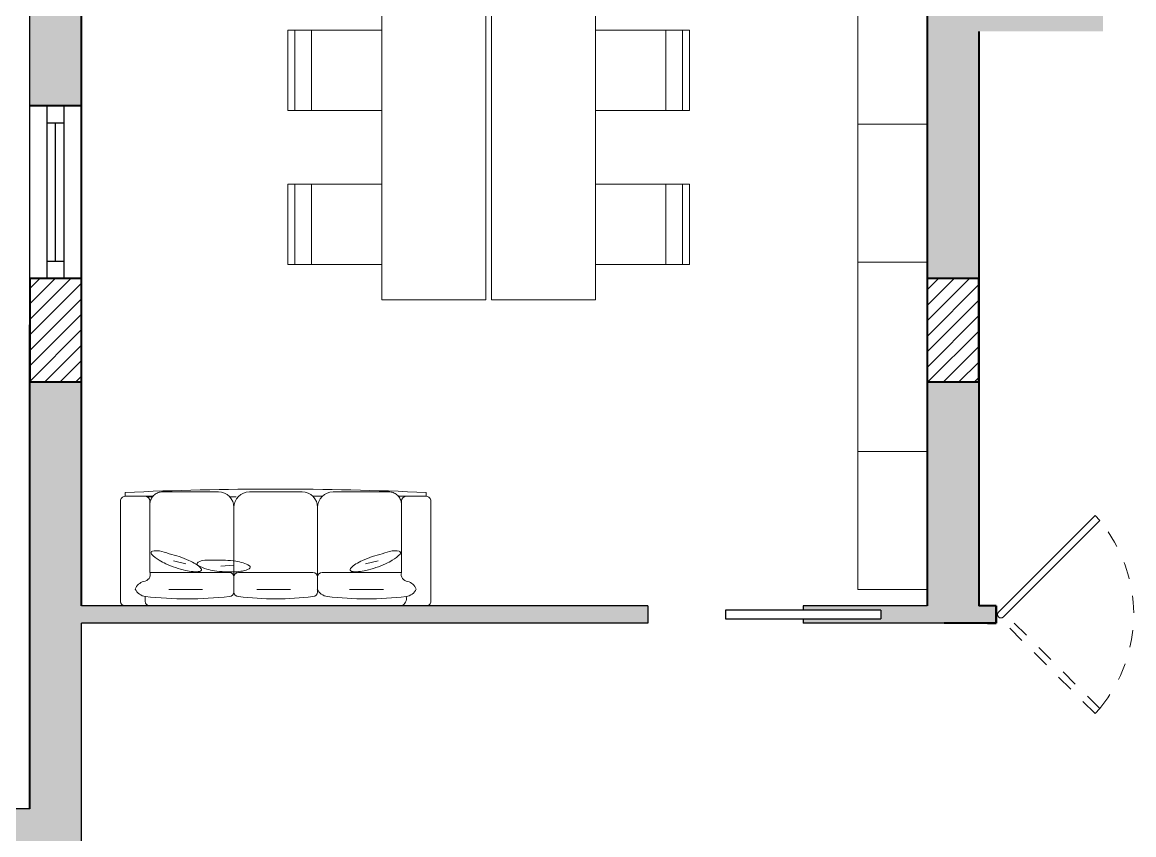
# Model space of a CAD drawing. Header units: millimetres. Extents: x 114 to 1075, y 58 to 426.
# Drawn here: x 1054.86 to 1061.31, y 197.05 to 201.76 of the extents above; entities that cross this region are included whole.
import ezdxf

# ---------------------------------------------------------------- set-up
doc = ezdxf.new("R2010")
doc.units = ezdxf.units.MM
doc.linetypes.add('HIDDEN', pattern=[0.375, 0.25, -0.125])
for name, color, linetype, lineweight in [('ARREDI attrezzature - furniture', 175, 'Continuous', 9), ('MURATURA sezioni - section wall', 7, 'Continuous', 40), ('PORTE finestre - doors windows', 252, 'Continuous', 5), ('PROIEZIONI finissime - fine lines', 251, 'Continuous', 9)]:
    doc.layers.add(name, color=color, linetype=linetype, lineweight=lineweight)
for name, color, linetype in [('infissi', 7, 'Continuous'), ('pilastri', 1, 'Continuous'), ('PROGETTO', 7, 'Continuous')]:
    doc.layers.add(name, color=color, linetype=linetype)

# ---------------------------------------------------------------- blocks, each defined once
blk = doc.blocks.new('A$C25E45DB8')
for p, q in [((842.6, 2341.2), (842.6, 2314.2)), ((1175.2, 2273.2), (979.9, 2273.2)), ((1356.7, 1797.2), (1356.7, 2287.2)), ((1684.6, 2273.2), (1489.3, 2273.2)), ((1841.6, 1797.2), (1841.6, 2287.2)), ((2222.8, 2273.2), (2027.5, 2273.2)), ((869.6, 1760), (869.6, 2173.8)), ((1329.7, 2173.8), (869.6, 2173.8)), ((1281.1, 2137), (1355.7, 2132.4)), ((1814.6, 2173.8), (1383.7, 2173.8)), ((1868.6, 2173.8), (2327.6, 2173.8)), ((2327.6, 2173.8), (2327.6, 1780.1)), ((2327.6, 1760), (2327.6, 2173.8)), ((1005.8, 2107.9), (1078.9, 2123.5)), ((2192.5, 2107.9), (2119.5, 2123.5)), ((869.6, 1780.1), (869.9, 1773.8)), ((869.6, 1780.1), (869.6, 1755.8)), ((869.7, 1777.5), (869.7, 1755.1)), ((869.9, 1773.8), (870.7, 1767.5)), ((870.7, 1767.5), (872.1, 1761.3)), ((872.1, 1761.3), (874, 1755.2)), ((874, 1755.2), (876.4, 1749.3)), ((876.4, 1749.3), (879.4, 1743.7)), ((879.4, 1743.7), (882.8, 1738.3)), ((2317.8, 1743.7), (2314.4, 1738.3)), ((2320.8, 1749.3), (2317.8, 1743.7)), ((2323.2, 1755.2), (2320.8, 1749.3)), ((2325.1, 1761.3), (2323.2, 1755.2)), ((2326.5, 1767.5), (2325.1, 1761.3)), ((2327.3, 1773.8), (2326.5, 1767.5)), ((2327.6, 1780.1), (2327.3, 1773.8)), ((2327.5, 1777.5), (2327.5, 1755.1)), ((725.6, 1733), (886.9, 1733)), ((725.6, 1710.7), (725.6, 1733)), ((885, 1735.5), (853.9, 1735.5)), ((882.8, 1738.3), (886.7, 1733.3)), ((886.7, 1733.3), (891, 1728.6)), ((891, 1728.6), (895.7, 1724.3)), ((895.7, 1724.3), (900.7, 1720.4)), ((900.7, 1720.4), (906.1, 1717)), ((906.1, 1717), (911.7, 1714.1)), ((911.7, 1714.1), (917.6, 1711.6)), ((917.6, 1711.6), (923.6, 1709.7)), ((923.6, 1709.7), (929.9, 1708.4)), ((929.9, 1708.4), (936.2, 1707.5)), ((936.2, 1707.5), (942.5, 1707.2)), ((942.5, 1707.2), (1266.7, 1707.2)), ((1336, 1736.5), (1370.6, 1736.5)), ((1446.7, 1707.2), (1751.6, 1707.2)), ((1824.3, 1733), (1858.9, 1733)), ((2254.7, 1707.2), (1931.6, 1707.2)), ((2261.1, 1707.5), (2254.7, 1707.2)), ((2267.4, 1708.4), (2261.1, 1707.5)), ((2273.6, 1709.7), (2267.4, 1708.4)), ((2279.6, 1711.6), (2273.6, 1709.7)), ((2285.5, 1714.1), (2279.6, 1711.6)), ((2291.2, 1717), (2285.5, 1714.1)), ((2296.5, 1720.4), (2291.2, 1717)), ((2301.6, 1724.3), (2296.5, 1720.4)), ((2306.3, 1728.6), (2301.6, 1724.3)), ((2310.6, 1733.3), (2306.3, 1728.6)), ((2314.4, 1738.3), (2310.6, 1733.3)), ((2471.6, 1733), (2471.6, 1710.7))]:
    blk.add_line(p, q)
for points in [[(2471.6, 2368.2, -0.414214), (2498.6, 2341.2), (2498.6, 1760, -0.414214), (2471.6, 1733), (2471.6, 1710.7, -0.022691), (725.6, 1710.7), (725.6, 1733, -0.414214), (698.6, 1760), (698.6, 2341.2, -0.414214), (725.6, 2368.2)], [(876.5, 2058.2, -0.273563), (878.8, 2068.9, -0.049283), (923.5, 2103.5, -0.032476), (962.2, 2123.9, -0.023517), (1018.5, 2145.9, -0.023517), (1076.5, 2162.6, -0.032476), (1119.7, 2169.8, -0.069805), (1159.6, 2168.3, -0.273563), (1167.9, 2161.2, -0.273563), (1165.6, 2150.6, -0.069805), (1134.8, 2125.2, -0.032476), (1096.1, 2104.8, -0.023517), (1039.8, 2082.8, -0.023517), (981.7, 2066.1, -0.023929), (924.7, 2049.6, -0.069805), (884.8, 2051.1, -0.273563)], [(1143.2, 2123.9, -0.273563), (1148.2, 2133.6, -0.049283), (1200.6, 2154.9, -0.032476), (1243.4, 2164.2, -0.023517), (1303.5, 2170.2, -0.023517), (1363.9, 2170.6, -0.032476), (1407.4, 2166, -0.069805), (1445.5, 2153.9, -0.273563), (1451.5, 2144.8, -0.273563), (1446.5, 2135.1, -0.069805), (1409.9, 2118.9, -0.032476), (1367.2, 2109.7, -0.023517), (1307.1, 2103.7, -0.023517), (1246.7, 2103.3, -0.023929), (1187.3, 2102.7, -0.069805), (1149.2, 2114.9, -0.273563)], [(2321.8, 2058.2, 0.273563), (2319.6, 2068.9, 0.049283), (2274.8, 2103.5, 0.032476), (2236.1, 2123.9, 0.023517), (2179.9, 2145.9, 0.023517), (2121.8, 2162.6, 0.032476), (2078.7, 2169.8, 0.069805), (2038.7, 2168.3, 0.273563), (2030.5, 2161.2, 0.273563), (2032.7, 2150.6, 0.069805), (2063.6, 2125.2, 0.032476), (2102.3, 2104.8, 0.023517), (2158.5, 2082.8, 0.023517), (2216.6, 2066.1, 0.023929), (2273.6, 2049.6, 0.069805), (2313.6, 2051.1, 0.273563)]]:
    blk.add_lwpolyline(points, format="xyb", close=True)
for points in [[(1814.6, 1733), (1868.6, 1733)], [(2310.3, 1733), (2471.6, 1733)]]:
    blk.add_lwpolyline(points)
for centre, radius, start, end in [((725.6, 2341.2), 27, 90, 180), ((869.6, 2341.2), 27, 90, 180), ((1086.7, 54.3), 2273, 83.86281, 96.13719), ((1599.2, 568.3), 1759.2, 82.96537, 97.03463), ((2126.5, 331.8), 1995.4, 83.43556, 96.56444), ((2311.5, 2325.9), 45.3, 344.88348, 69.09195), ((854.1, 2238.6), 76.3, 97.79581, 155.25159), ((853.7, 2298.7), 74.5, 202.21537, 254.62128), ((1329.7, 2287.2), 27, 0, 90), ((1383.7, 2287.2), 27, 90, 180), ((1814.6, 2287.2), 27, 0, 90), ((1908.7, 2238.6), 76.3, 97.79581, 155.25159), ((2344.3, 2238.6), 76.3, 24.74841, 82.20419), ((2344.7, 2298.7), 74.5, 285.37872, 337.78463), ((830.1, 2184.9), 42.1, 344.7057, 84.75175), ((1329.7, 2200.8), 27, 270, 0), ((1383.7, 2200.8), 27, 180, 270), ((1814.6, 2200.8), 27, 270, 0), ((1868.6, 2200.8), 27, 180, 270), ((2368.3, 2184.9), 42.1, 95.24825, 195.2943), ((842.6, 1760), 27, 270, 0), ((1266.7, 1797.2), 90, 270, 0), ((1446.7, 1797.2), 90, 180, 270), ((1751.6, 1797.2), 90, 270, 0), ((1931.6, 1797.2), 90, 180, 270), ((2354.6, 1760), 27, 180, 270)]:
    blk.add_arc(centre, radius, start, end)
blk = doc.blocks.new('A$C2d4f2bb5')
at = {"xscale": 0.1, "yscale": 0.1, "zscale": 0.1}
blk.add_blockref('A$C25E45DB8', (-168.46, -227.32), dxfattribs=at)

msp = doc.modelspace()

# ---------------------------------------------------------------- hatches: boundary and pattern name
at = {"layer": 'pilastri', "true_color": 0x636466, "transparency": 33554687}
h = msp.add_hatch(color=251, dxfattribs=at)
h.dxf.hatch_style = 1
h.paths.add_polyline_path([(1073.5419, 206.5737), (1068.1123, 206.5737), (1068.1123, 206.2737), (1067.9419, 206.2737), (1067.9419, 206.1999), (1068.1419, 206.1999), (1068.1419, 206.2737), (1070.9419, 206.2737), (1070.9419, 205.3327), (1070.9669, 205.3327), (1070.9669, 205.5059), (1071.0169, 205.5059), (1071.0169, 205.3327), (1071.0419, 205.3327), (1071.0419, 206.2737), (1073.5419, 206.2737)])
h.paths.add_polyline_path([(1074.1419, 206.2737), (1073.8419, 206.2737), (1073.8419, 205.7575), (1074.1419, 205.7575)])
h.paths.add_polyline_path([(1074.1419, 204.8575), (1073.8419, 204.8575), (1073.8419, 203.7737), (1071.0419, 203.7737), (1071.0419, 204.4327), (1070.9419, 204.4327), (1070.9419, 203.7737), (1068.1419, 203.7737), (1068.1419, 205.3999), (1067.9419, 205.3999), (1067.9419, 202.0309), (1067.9419, 201.5752), (1064.8821, 201.5752), (1064.8821, 202.2837), (1064.7821, 202.2837), (1064.7821, 201.4752), (1067.9419, 201.4752), (1067.9419, 201.313), (1068.0169, 201.313), (1068.0169, 201.8234), (1068.0669, 201.8234), (1068.0669, 201.313), (1068.1419, 201.313), (1068.1419, 201.6237), (1068.1919, 201.6237), (1068.1919, 201.7237), (1068.1419, 201.7237), (1068.1419, 203.6737), (1071.5325, 203.6737), (1071.5325, 203.5959), (1071.6325, 203.5959), (1071.6325, 203.6737), (1072.4919, 203.6737), (1072.4919, 203.6037), (1072.5919, 203.6037), (1072.5919, 203.6737), (1073.8419, 203.6737), (1073.8419, 202.8037), (1072.5919, 202.8037), (1072.5919, 203.0037), (1072.4919, 203.0037), (1072.4919, 202.7037), (1073.8419, 202.7037), (1073.8419, 202.6501), (1074.1419, 202.6501)])
h.paths.add_polyline_path([(1067.5123, 206.5737), (1066.5289, 206.5737), (1066.5289, 206.2737), (1067.5123, 206.2737)])
h.paths.add_polyline_path([(1065.5289, 206.5737), (1064.9289, 206.5737), (1064.9289, 206.2737), (1065.5289, 206.2737)])
h.paths.add_polyline_path([(1063.9289, 206.5737), (1062.0827, 206.5737), (1062.0827, 206.2737), (1063.2359, 206.2737), (1063.2359, 204.3237), (1063.3359, 204.3237), (1063.3359, 206.2737), (1063.9289, 206.2737)])
h.paths.add_polyline_path([(1061.4827, 206.5737), (1056.0527, 206.5737), (1056.0527, 206.2737), (1060.1074, 206.2737), (1060.1074, 203.6678), (1059.235, 203.6678), (1059.235, 203.6428), (1059.6242, 203.6428), (1059.6242, 203.5928), (1059.235, 203.5928), (1059.235, 203.5678), (1060.1074, 203.5678), (1060.1074, 200.2737), (1060.4074, 200.2737), (1060.4074, 200.3235), (1060.4074, 201.7056), (1061.1277, 201.7056), (1061.1277, 201.8056), (1060.4074, 201.8056), (1060.4074, 204.9916), (1060.4074, 206.2737), (1061.4827, 206.2737)])
h.paths.add_polyline_path([(1055.4527, 206.5737), (1054.9074, 206.5737), (1054.9074, 205.9574), (1055.2074, 205.9574), (1055.2074, 206.2737), (1055.4527, 206.2737)])
h.paths.add_polyline_path([(1055.2074, 204.9574), (1054.9074, 204.9574), (1054.9074, 204.3659), (1055.2074, 204.3659)])
h.paths.add_polyline_path([(1055.2074, 203.5678), (1058.435, 203.5678), (1058.435, 203.6678), (1055.2074, 203.6678), (1055.2074, 203.7659), (1054.9074, 203.7659), (1054.9074, 202.9737), (1055.2074, 202.9737)])
h.paths.add_polyline_path([(1055.2074, 201.9737), (1054.9074, 201.9737), (1054.9074, 201.2737), (1055.2074, 201.2737)])
h.paths.add_polyline_path([(1055.2074, 199.6737), (1054.9074, 199.6737), (1054.9074, 197.1982), (1054.8201, 197.1982), (1054.8201, 196.8982), (1055.2074, 196.8982), (1055.2074, 198.2752), (1058.4894, 198.2752), (1058.4894, 198.3752), (1055.2074, 198.3752)])
h.paths.add_polyline_path([(1060.4074, 199.6737), (1060.1074, 199.6737), (1060.1074, 198.3752), (1059.3894, 198.3752), (1059.3894, 198.3502), (1059.8394, 198.3502), (1059.8394, 198.3002), (1059.3894, 198.3002), (1059.3894, 198.2752), (1060.2074, 198.2752), (1060.5074, 198.2752), (1060.5074, 198.3752), (1060.4574, 198.3752), (1060.4074, 198.3752)])
h.paths.add_polyline_path([(1053.9201, 197.1982), (1049.4235, 197.1982), (1049.4235, 193.6988), (1049.7235, 193.6988), (1049.7235, 196.8982), (1053.9201, 196.8982)])
at = {"layer": 'PROGETTO', "transparency": 33554687}
h = msp.add_hatch(dxfattribs=at)
h.set_pattern_fill('ANSI31', color=1, scale=0.02)
h.set_pattern_definition([(45, (-311.07975, 145.974316), (-0.0449012806, 0.0449012806), [])])
h.paths.add_polyline_path([(1056.0527, 186.6888), (1055.4527, 186.6888), (1055.4527, 186.3888), (1056.0527, 186.3888)])
h.paths.add_polyline_path([(1062.0827, 186.6888), (1061.4827, 186.6888), (1061.4827, 186.3888), (1062.0827, 186.3888)])
h.paths.add_polyline_path([(1068.1123, 186.6888), (1067.5123, 186.6888), (1067.5123, 186.3889), (1068.1123, 186.3889)])
h.paths.add_polyline_path([(1074.1419, 186.6888), (1073.5419, 186.6888), (1073.5419, 186.3888), (1074.1419, 186.3888)])
h.paths.add_polyline_path([(1068.2627, 193.3988), (1067.9627, 193.3988), (1067.9627, 192.7988), (1068.2627, 192.7988)])
h.paths.add_polyline_path([(1062.3227, 193.3988), (1062.0227, 193.3988), (1062.0227, 192.7988), (1062.3227, 192.7988)])
h.paths.add_polyline_path([(1056.0227, 193.3915), (1055.7227, 193.3915), (1055.7227, 192.7988), (1056.0227, 192.7988)])
h.paths.add_polyline_path([(1074.1419, 193.6988), (1073.8419, 193.6988), (1073.8419, 193.0988), (1074.1419, 193.0988)])
h.paths.add_polyline_path([(1049.7235, 193.6988), (1049.4235, 193.6988), (1049.4235, 193.0988), (1049.7235, 193.0988)])
h.paths.add_polyline_path([(1049.7238, 200.3037), (1049.4238, 200.3037), (1049.4238, 199.7037), (1049.7238, 199.7037)])
h.paths.add_polyline_path([(1050.0235, 206.5737), (1049.4235, 206.5737), (1049.4235, 206.2737), (1050.0235, 206.2737)])
h.paths.add_polyline_path([(1056.0527, 206.5737), (1055.4527, 206.5737), (1055.4527, 206.2737), (1056.0527, 206.2737)])
h.paths.add_polyline_path([(1062.0827, 206.5737), (1061.4827, 206.5737), (1061.4827, 206.2737), (1062.0827, 206.2737)])
h.paths.add_polyline_path([(1068.1123, 206.5737), (1067.5123, 206.5737), (1067.5123, 206.2737), (1068.1123, 206.2737)])
h.paths.add_polyline_path([(1074.1419, 206.5737), (1073.5419, 206.5737), (1073.5419, 206.2737), (1074.1419, 206.2737)])
h.paths.add_polyline_path([(1060.4074, 200.2737), (1060.1074, 200.2737), (1060.1074, 199.6737), (1060.4074, 199.6737)])
h.paths.add_polyline_path([(1055.2074, 200.2737), (1054.9074, 200.2737), (1054.9074, 199.6737), (1055.2074, 199.6737)])
h.paths.add_polyline_path([(1068.1419, 200.2737), (1067.9419, 200.2737), (1067.9419, 199.6737), (1068.1419, 199.6737)])
h.paths.add_polyline_path([(1074.1419, 200.2737), (1073.8419, 200.2737), (1073.8419, 199.6737), (1074.1419, 199.6737)])

# ---------------------------------------------------------------- linework, layer by layer
for p, q in [((1054.9074, 200.2737), (1054.9074, 203.7659)), ((1058.4894, 198.3752), (1055.2074, 198.3752)), ((1058.4894, 198.3752), (1058.4894, 198.2752)), ((1060.1074, 198.3752), (1059.3894, 198.3752)), ((1059.3894, 198.3752), (1059.3894, 198.3502)), ((1059.3894, 198.3002), (1059.3894, 198.2752)), ((1055.2074, 196.8982), (1055.2074, 198.2752)), ((1055.2074, 198.2035), (1055.2074, 198.2752)), ((1058.4894, 198.2752), (1055.2074, 198.2752)), ((1060.2074, 198.2752), (1059.3894, 198.2752)), ((1054.9074, 197.1982), (1054.9074, 197.3035)), ((1054.9074, 197.1982), (1054.8201, 197.1982))]:
    msp.add_line(p, q)
at = {"layer": 'ARREDI attrezzature - furniture', "ltscale": 20}
for p, q in [((1059.7074, 203.5678), (1059.7074, 198.4693)), ((1056.9476, 201.7125), (1056.4035, 201.7125)), ((1056.4035, 201.7125), (1056.4035, 201.2468)), ((1056.4435, 201.7125), (1056.4435, 201.2468)), ((1056.5409, 201.7125), (1056.5409, 201.2468)), ((1058.1866, 201.7125), (1058.7307, 201.7125)), ((1058.5933, 201.7125), (1058.5933, 201.2468)), ((1058.6907, 201.7125), (1058.6907, 201.2468)), ((1058.7307, 201.7125), (1058.7307, 201.2468)), ((1056.4035, 201.2468), (1056.9476, 201.2468)), ((1058.7307, 201.2468), (1058.1866, 201.2468)), ((1059.7074, 201.1678), (1060.1074, 201.1678)), ((1056.9476, 200.8197), (1056.4035, 200.8197)), ((1056.4035, 200.8197), (1056.4035, 200.354)), ((1056.4435, 200.8197), (1056.4435, 200.354)), ((1056.5409, 200.8197), (1056.5409, 200.354)), ((1058.1866, 200.8197), (1058.7307, 200.8197)), ((1058.5933, 200.8197), (1058.5933, 200.354)), ((1058.6907, 200.8197), (1058.6907, 200.354)), ((1058.7307, 200.8197), (1058.7307, 200.354)), ((1056.4035, 200.354), (1056.9476, 200.354)), ((1058.7307, 200.354), (1058.1866, 200.354)), ((1059.7074, 200.3678), (1060.1074, 200.3678)), ((1059.7074, 199.2693), (1060.1074, 199.2693)), ((1059.7074, 198.4693), (1060.1074, 198.4693))]:
    msp.add_line(p, q, dxfattribs=at)
for points in [[(1056.9476, 202.8532), (1057.5514, 202.8532), (1057.5514, 200.1499), (1056.9476, 200.1499)], [(1058.1866, 202.8532), (1057.5828, 202.8532), (1057.5828, 200.1499), (1058.1866, 200.1499)]]:
    msp.add_lwpolyline(points, close=True, dxfattribs=at)
at = {"layer": 'infissi'}
for p, q in [((1055.0074, 200.3737), (1055.0074, 201.2737)), ((1055.1074, 201.2737), (1055.0074, 201.2737)), ((1055.1074, 200.3737), (1055.1074, 201.2737)), ((1055.1074, 201.1737), (1055.0074, 201.1737)), ((1055.0574, 200.3737), (1055.0574, 201.1737)), ((1055.0074, 200.3737), (1055.1074, 200.3737)), ((1055.0074, 200.2737), (1055.0074, 200.3737)), ((1055.1074, 200.2737), (1055.1074, 200.3737)), ((1059.8394, 198.3502), (1058.9394, 198.3502)), ((1058.9394, 198.3502), (1058.9394, 198.3002)), ((1059.8394, 198.3502), (1059.8394, 198.3002)), ((1058.9394, 198.3002), (1059.8394, 198.3002))]:
    msp.add_line(p, q, dxfattribs=at)
at = {"layer": 'MURATURA sezioni - section wall'}
for p, q in [((1055.2074, 198.3752), (1055.2074, 203.5678)), ((1060.1074, 203.5678), (1060.1074, 198.3752)), ((1060.4074, 201.7056), (1060.4074, 200.3235)), ((1055.2074, 201.2737), (1054.9074, 201.2737)), ((1060.4074, 200.3235), (1060.4074, 198.3752)), ((1054.9074, 200.2737), (1054.9074, 199.6737)), ((1055.2074, 200.2737), (1054.9074, 200.2737)), ((1055.2074, 199.6737), (1055.2074, 200.2737)), ((1060.4074, 200.2737), (1060.1074, 200.2737)), ((1060.4074, 199.6737), (1060.4074, 200.2737)), ((1054.9074, 197.1982), (1054.9074, 200.0037)), ((1054.9074, 199.6737), (1055.2074, 199.6737)), ((1060.1074, 199.6737), (1060.4074, 199.6737)), ((1060.5074, 198.3752), (1060.4074, 198.3752)), ((1060.5074, 198.3752), (1060.4574, 198.3752)), ((1060.5074, 198.3752), (1060.5074, 198.2752)), ((1060.5074, 198.2752), (1060.5074, 198.3752)), ((1060.5074, 198.2752), (1060.2074, 198.2752)), ((1060.4574, 198.2752), (1060.5074, 198.2752))]:
    msp.add_line(p, q, dxfattribs=at)
at = {"layer": 'pilastri'}
for p, q in [((1055.2074, 200.2737), (1054.9074, 200.2737)), ((1060.1074, 200.2737), (1060.1074, 199.6737))]:
    msp.add_line(p, q, dxfattribs=at)
at = {"layer": 'PORTE finestre - doors windows'}
for p, q in [((1061.082, 198.8998), (1060.5215, 198.3393)), ((1061.1084, 198.8697), (1060.5498, 198.3111))]:
    msp.add_line(p, q, dxfattribs=at)
at = {"layer": 'PORTE finestre - doors windows', "linetype": 'ByBlock'}
msp.add_line((1061.1084, 198.8697), (1061.082, 198.8998), dxfattribs=at)
at = {"layer": 'PORTE finestre - doors windows'}
msp.add_arc((1060.5357, 198.3252), 0.02, 135, 315, dxfattribs=at)
at = {"layer": 'PROIEZIONI finissime - fine lines', "linetype": 'HIDDEN', "ltscale": 0.2}
for p, q in [((1061.082, 197.7506), (1060.5215, 198.3111)), ((1061.1084, 197.7807), (1060.564, 198.3252)), ((1061.082, 197.7506), (1061.1084, 197.7807))]:
    msp.add_line(p, q, dxfattribs=at)
msp.add_arc((1060.4557, 198.3252), 0.85, 320.16825, 39.83175, dxfattribs=at)

# ---------------------------------------------------------------- block references
at = {"layer": 'ARREDI attrezzature - furniture', "ltscale": 20, "xscale": -0.01, "yscale": 0.01, "zscale": 0.01, "rotation": 180}
msp.add_blockref('A$C2d4f2bb5', (1056.4185, 198.4702), dxfattribs=at)

doc.saveas('drawing.dxf')
